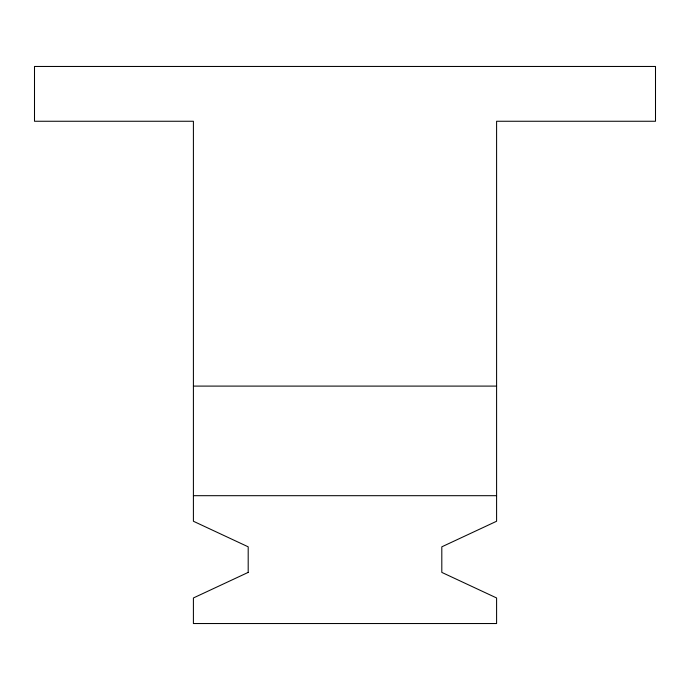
<?xml version="1.0" encoding="UTF-8"?>
<svg xmlns="http://www.w3.org/2000/svg" width="690" height="690" viewBox="0 0 690 690"><rect width="100%" height="100%" fill="white"/><g stroke="black" fill="none" stroke-linecap="round" stroke-linejoin="round"><path stroke-width="1.03" d="M193.407 386.098L496.593 386.098M193.407 495.687L496.593 495.687M248.193 572.398L193.407 597.963L193.407 623.536L496.593 623.536L496.593 597.963L441.807 572.398L441.807 546.825L496.593 521.252L496.593 121.259L655.5 121.259L655.5 66.464L34.5 66.464L34.5 121.259L193.407 121.259L193.407 521.252L248.193 546.825L248.193 572.398"/></g></svg>
